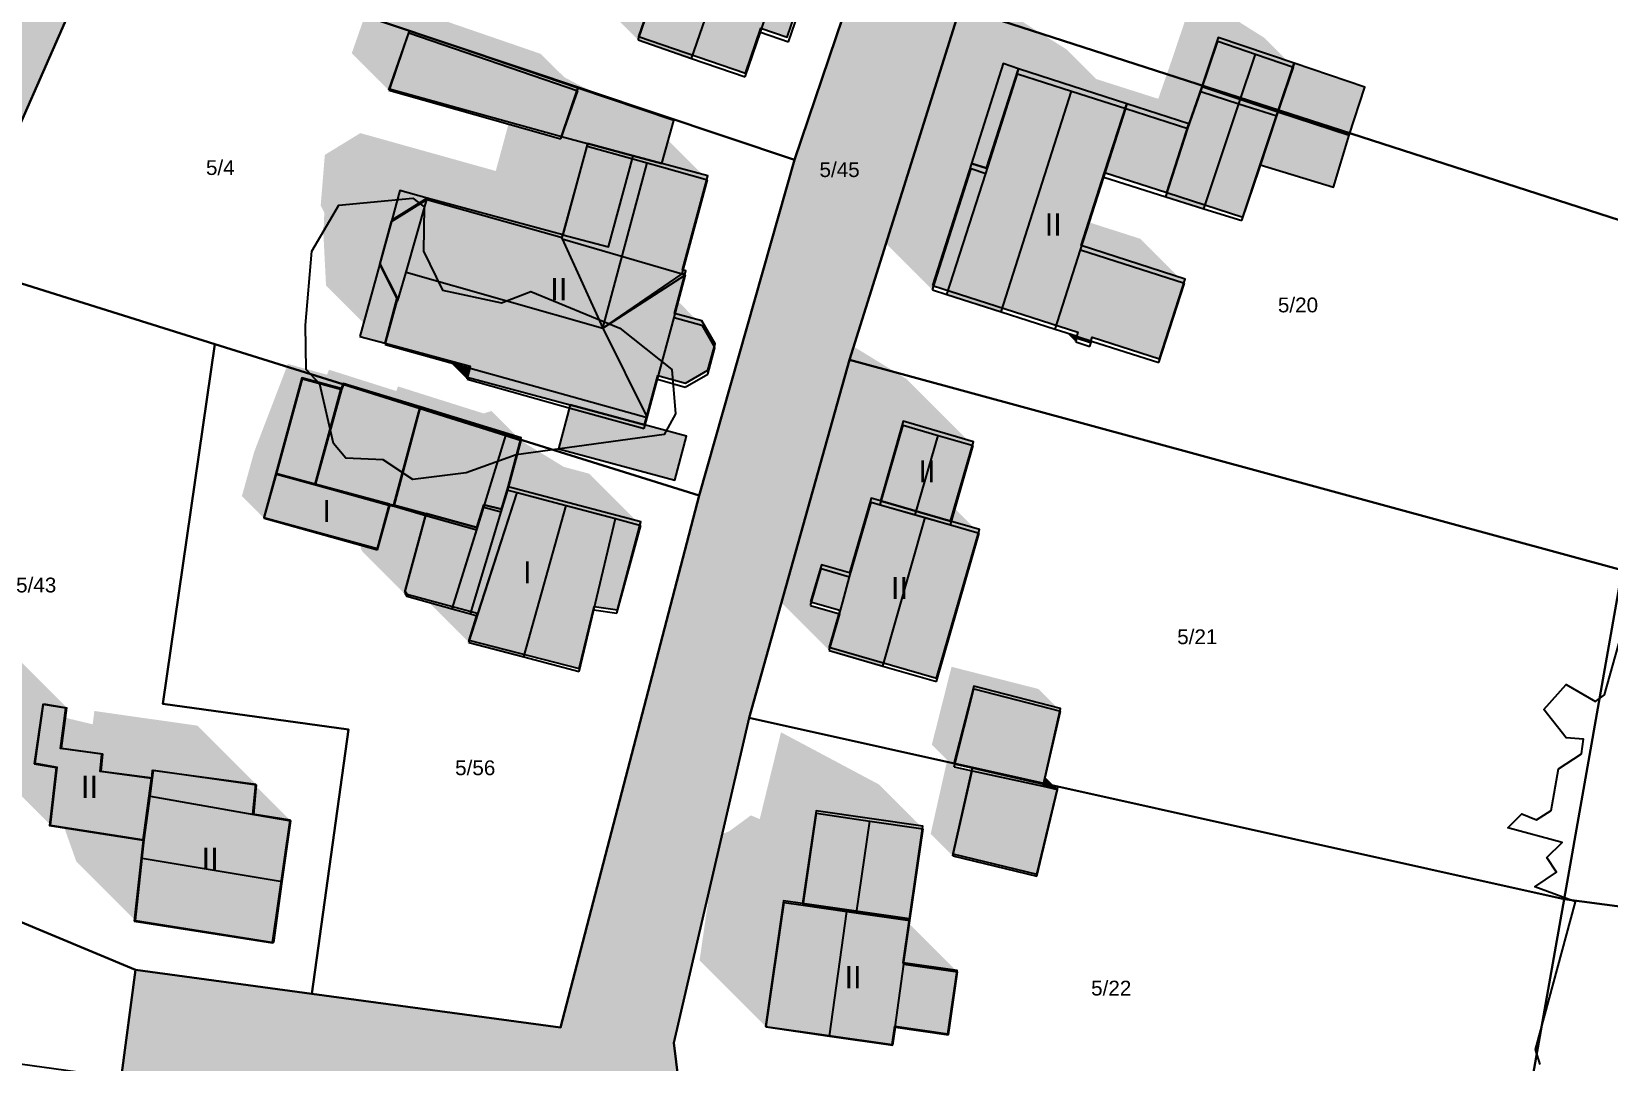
# Model space of a CAD drawing. Header units: millimetres. Extents: x 238 to 3518, y -74 to 2735.
# Drawn here: x 1543.8 to 1650.4, y 1889.4 to 1959.1 of the extents above; entities that cross this region are included whole.
import ezdxf
from ezdxf.enums import TextEntityAlignment as Align

# ---------------------------------------------------------------- set-up
doc = ezdxf.new("R2010")
doc.units = ezdxf.units.MM
for name, color, linetype in [('LP_Flurstueck_bez', 7, 'Continuous'), ('LP_Flurstuecke', 8, 'Continuous'), ('LP_Gebaeude_Dachaufsicht', 9, 'Continuous'), ('LP_Gebaeude_Dachschatten', 253, 'Continuous'), ('LP_Gebaeude_F', 254, 'Continuous'), ('LP_Gebaeude_Geschosszahl', 7, 'Continuous'), ('LP_Gebaeude_Schatten', 7, 'Continuous'), ('LP_Gebaeude_U', 7, 'Continuous'), ('LP_Topographie_Hoehenlinien', 8, 'Continuous'), ('LP_Verkehr_Bahnverkehr', 32, 'Continuous'), ('LP_Verkehr_Strassen', 9, 'Continuous')]:
    doc.layers.add(name, color=color, linetype=linetype)
doc.styles.get("Standard").update_dxf_attribs({"font": 'arial.ttf'})

msp = doc.modelspace()

# ---------------------------------------------------------------- hatches: boundary and pattern name
at = {"layer": 'LP_Gebaeude_Dachschatten'}
for points in [[(1589.69, 1961), (1588.57, 1961.38), (1587.32, 1961.82), (1586.07, 1962.25), (1584.78, 1958.49), (1588.39, 1957.24)], [(1623.97, 1958.41), (1622.82, 1955), (1625.4, 1954.18), (1626.53, 1957.53)], [(1614.09, 1955.02), (1610.43, 1956.19), (1608.28, 1949.47), (1605.66, 1941.27), (1609.32, 1940.1)], [(1625.4, 1954.18), (1622.82, 1955), (1621.95, 1952.51), (1620.47, 1947.87), (1623.04, 1947.07)], [(1582.38, 1939.01), (1585.39, 1950.17), (1584.41, 1950.44), (1581.32, 1951.31), (1579.65, 1945.13), (1579.63, 1945.04)], [(1582.38, 1939.01), (1587.99, 1942.61), (1587.75, 1942.68), (1587.75, 1942.68), (1579.63, 1945.04), (1579.65, 1945.13), (1570.49, 1947.69), (1569.08, 1942.79)], [(1582.38, 1939.01), (1579.63, 1945.04), (1587.75, 1942.68)], [(1602.69, 1932.43), (1601.15, 1927.06), (1603.52, 1926.38), (1605.06, 1931.74)], [(1576.59, 1927.88), (1573.32, 1917.75), (1577.05, 1916.77), (1579.92, 1927)], [(1604.18, 1926.19), (1601.15, 1927.06), (1600.53, 1927.24), (1599.07, 1922.19), (1598.62, 1920.5), (1598.39, 1919.67), (1598.41, 1919.67), (1597.7, 1917.2), (1601.33, 1916.15)], [(1560.71, 1901.57), (1561.29, 1905.68), (1558.78, 1906.12), (1551.78, 1907.36), (1551.37, 1904.4), (1551.24, 1903.16)], [(1596.83, 1906.19), (1595.94, 1899.98), (1599.55, 1899.46), (1600.44, 1905.67)], [(1598.9, 1899.55), (1595.94, 1899.98), (1594.65, 1900.16), (1593.43, 1891.74), (1597.72, 1891.12)]]:
    msp.add_hatch(color=253, dxfattribs=at).paths.add_polyline_path(points)
at = {"layer": 'LP_Gebaeude_F'}
for points in [[(1581.37, 1964.06), (1586.08, 1962.45), (1584.81, 1958.72), (1592.03, 1956.25), (1593.07, 1959.29), (1594.85, 1958.69), (1596.32, 1962.99), (1594.45, 1963.63), (1595.21, 1965.85), (1595.79, 1965.65), (1596.57, 1967.89), (1595.8, 1968.16), (1596.96, 1971.46), (1592.24, 1973.12), (1591.85, 1972.01), (1585, 1974.44), (1585.29, 1975.25), (1585.19, 1975.28), (1583.34, 1969.98), (1583.39, 1969.96)], [(1567.97, 1955.18), (1579.59, 1951.97), (1580.7, 1955.24), (1569.3, 1959.1)], [(1622.9, 1955.34), (1628.04, 1953.64), (1629.15, 1956.92), (1624.01, 1958.65)], [(1607.33, 1950.13), (1608.33, 1949.81), (1610.5, 1956.53), (1609.47, 1956.89)], [(1628.04, 1953.64), (1632.86, 1952.05), (1633.93, 1955.3), (1629.15, 1956.92)], [(1604.69, 1941.89), (1614.52, 1938.73), (1614.4, 1938.35), (1615.36, 1938.04), (1615.48, 1938.39), (1620.03, 1936.92), (1621.77, 1942.32), (1614.73, 1944.59), (1616.32, 1949.52), (1617.82, 1954.17), (1610.5, 1956.53), (1608.33, 1949.81), (1607.33, 1950.13)], [(1579.59, 1951.97), (1581.35, 1951.49), (1584.44, 1950.66), (1586.39, 1950.13), (1587.18, 1953.04), (1580.7, 1955.24)], [(1620.53, 1948.17), (1625.68, 1946.51), (1626.85, 1950.04), (1628.04, 1953.64), (1622.9, 1955.34), (1622.02, 1952.81)], [(1616.32, 1949.52), (1620.53, 1948.17), (1622.02, 1952.81), (1617.82, 1954.17)], [(1626.85, 1950.04), (1631.79, 1948.53), (1632.86, 1952.05), (1628.04, 1953.64)], [(1567.3, 1943.36), (1568.49, 1941.04), (1567.66, 1937.98), (1573.41, 1936.43), (1573.21, 1935.69), (1580.19, 1933.81), (1585.2, 1932.47), (1586.1, 1935.79), (1587.97, 1935.29), (1589.5, 1936.16), (1589.98, 1937.94), (1589.09, 1939.49), (1587.23, 1939.99), (1588.01, 1942.88), (1587.77, 1942.94), (1589.48, 1949.3), (1586.39, 1950.13), (1584.44, 1950.66), (1581.35, 1951.49), (1579.68, 1945.32), (1570.51, 1947.79), (1568.11, 1946.3)], [(1579.68, 1945.32), (1582.77, 1944.49), (1584.44, 1950.66), (1581.35, 1951.49)], [(1568.11, 1946.3), (1570.51, 1947.79), (1568.66, 1948.3)], [(1565.96, 1938.44), (1567.66, 1937.98), (1568.49, 1941.04), (1567.3, 1943.36)], [(1560.28, 1929.18), (1562.94, 1928.46), (1564.7, 1934.92), (1562.04, 1935.64)], [(1562.94, 1928.46), (1567.96, 1927.1), (1568.25, 1927.05), (1570.03, 1933.68), (1564.83, 1935.26), (1564.7, 1934.92)], [(1568.25, 1927.05), (1570.42, 1926.46), (1573.87, 1925.53), (1574.35, 1927.06), (1575.53, 1926.76), (1575.99, 1928.26), (1576.86, 1931.59), (1570.03, 1933.68)], [(1579.39, 1930.83), (1587.25, 1928.71), (1588.05, 1931.7), (1585.2, 1932.47), (1580.19, 1933.81)], [(1601.16, 1927.32), (1605.9, 1925.95), (1607.46, 1931.32), (1602.71, 1932.7)], [(1559.46, 1926.19), (1567.15, 1924.11), (1567.96, 1927.1), (1562.94, 1928.46), (1560.28, 1929.18)], [(1569.01, 1921.24), (1569.13, 1921.01), (1573.9, 1919.72), (1573.32, 1917.91), (1580.8, 1915.98), (1581.81, 1920.17), (1583.38, 1919.95), (1584.95, 1925.9), (1575.99, 1928.26), (1575.53, 1926.76), (1574.35, 1927.06), (1573.87, 1925.53), (1570.42, 1926.46)], [(1596.44, 1920.49), (1598.42, 1919.92), (1597.7, 1917.43), (1604.96, 1915.33), (1607.87, 1925.38), (1605.9, 1925.95), (1601.16, 1927.32), (1600.54, 1927.5), (1599.08, 1922.45), (1597.17, 1923)], [(1606.13, 1909.54), (1607.36, 1909.26), (1612.18, 1908.17), (1613.34, 1913.29), (1607.48, 1914.8)], [(1543.93, 1909.54), (1545.43, 1909.28), (1544.96, 1905.36), (1551.3, 1904.38), (1551.86, 1908.55), (1548.39, 1909.01), (1548.51, 1910.19), (1545.71, 1910.57), (1546.08, 1913.3), (1544.52, 1913.55)], [(1550.69, 1898.9), (1560.05, 1897.44), (1561.24, 1905.72), (1558.73, 1906.14), (1558.92, 1908.15), (1551.92, 1909.09), (1551.86, 1908.55), (1551.3, 1904.38)], [(1606.05, 1903.45), (1611.74, 1902.08), (1613.16, 1907.95), (1612.18, 1908.17), (1607.36, 1909.26)], [(1595.9, 1900.1), (1603.13, 1899.05), (1604.04, 1905.32), (1596.81, 1906.36)], [(1593.39, 1891.77), (1601.96, 1890.55), (1602.14, 1891.79), (1605.73, 1891.28), (1606.35, 1895.57), (1602.7, 1896.09), (1603.13, 1899.05), (1595.9, 1900.1), (1594.6, 1900.28)]]:
    msp.add_hatch(color=254, dxfattribs=at).paths.add_polyline_path(points)
at = {"layer": 'LP_Gebaeude_Schatten'}
for points in [[(1581.87, 1963.7), (1586.07, 1962.25), (1584.78, 1958.49), (1581.28, 1961.99), (1581.87, 1963.7)], [(1566.77, 1961.48), (1578.19, 1957.55), (1579.78, 1955.97), (1580.86, 1955.4), (1584.97, 1953.53), (1589.47, 1949.03), (1586.36, 1949.9), (1585.39, 1950.17), (1584.41, 1950.44), (1581.32, 1951.31), (1579.65, 1945.13), (1570.49, 1947.69), (1568.09, 1946.22), (1567.31, 1943.3), (1568.49, 1940.94), (1568.47, 1940.84), (1567.67, 1937.89), (1563.67, 1941.89), (1563.47, 1945.84), (1563.53, 1945.87), (1563.55, 1946.82), (1563.31, 1947.3), (1563.59, 1950.72), (1565.99, 1952.19), (1575.15, 1949.63), (1576.01, 1952.8), (1579.55, 1951.8), (1580.69, 1955.05), (1569.27, 1958.98), (1567.91, 1955.09), (1565.41, 1957.59), (1566.77, 1961.48)], [(1604.28, 1953.47), (1606.43, 1960.19), (1607.09, 1962.02), (1613.75, 1957.85), (1615.75, 1955.85), (1619.95, 1954.51), (1620.82, 1957), (1621.97, 1960.41), (1622.53, 1961.53), (1627.1, 1958.65), (1629.1, 1956.65), (1623.97, 1958.41), (1622.82, 1955), (1621.95, 1952.51), (1617.75, 1953.85), (1614.09, 1955.02), (1610.43, 1956.19), (1608.28, 1949.47), (1607.3, 1949.79), (1604.68, 1941.59), (1600.68, 1945.59), (1603.3, 1953.79), (1604.28, 1953.47)], [(1621.72, 1942.05), (1614.7, 1944.3), (1615.29, 1946.15), (1618.72, 1945.05), (1621.72, 1942.05)], [(1587.75, 1942.68), (1587.75, 1942.68), (1587.79, 1942.82), (1587.99, 1942.61), (1587.75, 1942.68)], [(1587.21, 1939.73), (1587.5, 1940.79), (1589.08, 1939.2), (1587.21, 1939.73)], [(1598.56, 1938.24), (1602.93, 1935.56), (1607.43, 1931.06), (1602.69, 1932.43), (1601.15, 1927.06), (1600.53, 1927.24), (1599.07, 1922.19), (1597.15, 1922.74), (1596.43, 1920.24), (1598.39, 1919.67), (1598.41, 1919.67), (1597.7, 1917.2), (1593.2, 1921.7), (1593.9, 1924.16), (1593.89, 1924.17), (1594.12, 1925), (1594.57, 1926.69), (1596.03, 1931.74), (1596.15, 1932.06), (1596.8, 1932.1), (1597.02, 1932.88), (1598.56, 1938.24)], [(1614.48, 1938.45), (1614.48, 1938.44), (1614.37, 1938.07), (1613.75, 1938.69), (1614.48, 1938.45)], [(1573.41, 1936.29), (1573.21, 1935.55), (1572.1, 1936.66), (1573.41, 1936.29)], [(1568.42, 1934.75), (1568.54, 1935.06), (1574.33, 1933.23), (1574.86, 1933.4), (1576.86, 1931.4), (1575.83, 1931.73), (1570.04, 1933.56), (1564.87, 1935.19), (1564.74, 1934.85), (1562.09, 1935.58), (1560.31, 1929.13), (1559.48, 1926.14), (1557.98, 1927.64), (1558.81, 1930.63), (1561.09, 1936.58), (1563.74, 1935.85), (1563.87, 1936.19), (1568.42, 1934.75)], [(1581.46, 1929.16), (1584.96, 1925.66), (1583.25, 1926.12), (1576.59, 1927.88), (1575.97, 1928.05), (1576.85, 1931.39), (1579.75, 1929.62), (1581.46, 1929.16)], [(1566.01, 1924.11), (1566.1, 1924.32), (1567.16, 1924.02), (1567.98, 1927.01), (1568.27, 1926.96), (1570.41, 1926.33), (1569.01, 1921.11), (1569.14, 1920.88), (1566.14, 1923.88), (1566.01, 1924.11)], [(1601.15, 1927.06), (1605.89, 1925.7), (1604.18, 1926.19), (1601.15, 1927.06)], [(1605.89, 1925.7), (1606.2, 1926.78), (1607.84, 1925.14), (1605.89, 1925.7)], [(1572.21, 1920.02), (1573.43, 1919.68), (1573.9, 1919.55), (1573.32, 1917.75), (1570.6, 1920.47), (1572.21, 1920.02)], [(1541.36, 1912.21), (1539.99, 1913.58), (1540.57, 1917.59), (1542.14, 1917.33), (1546.14, 1913.33), (1544.57, 1913.59), (1543.99, 1909.58), (1545.49, 1909.31), (1545.04, 1905.4), (1541.04, 1909.4), (1541.36, 1912.21)], [(1607.47, 1914.6), (1606.14, 1909.34), (1607.36, 1909.07), (1606.06, 1903.31), (1604.56, 1904.81), (1605.68, 1909.79), (1604.64, 1910.84), (1605.97, 1916.1), (1611.84, 1914.6), (1613.34, 1913.1), (1607.47, 1914.6)], [(1547.94, 1912.58), (1548, 1913.11), (1554.97, 1912.12), (1558.97, 1908.12), (1552, 1909.11), (1551.94, 1908.58), (1548.46, 1909.04), (1548.58, 1910.22), (1545.77, 1910.6), (1546.06, 1912.74), (1546.17, 1912.62), (1547.89, 1912.21), (1547.94, 1912.58)], [(1594.44, 1911.67), (1601.05, 1908.15), (1604.05, 1905.15), (1596.83, 1906.19), (1595.94, 1899.98), (1594.65, 1900.16), (1593.43, 1891.74), (1588.93, 1896.24), (1590.15, 1904.66), (1590.94, 1904.98), (1592.4, 1906.05), (1593, 1905.8), (1593.83, 1909.19), (1594.44, 1911.67)], [(1558.78, 1906.12), (1558.96, 1908.01), (1561.29, 1905.68), (1558.78, 1906.12)], [(1612.16, 1908.02), (1612.3, 1908.64), (1613.14, 1907.8), (1612.16, 1908.02)], [(1545.96, 1905.25), (1551.37, 1904.4), (1551.24, 1903.16), (1550.78, 1898.94), (1546.78, 1902.94), (1545.96, 1905.25)], [(1595.94, 1899.98), (1603.16, 1898.94), (1598.9, 1899.55), (1595.94, 1899.98)], [(1602.75, 1895.99), (1602.73, 1895.99), (1603.12, 1898.72), (1606.37, 1895.47), (1602.75, 1895.99)]]:
    msp.add_hatch(color=7, dxfattribs=at).paths.add_polyline_path(points)
at = {"layer": 'LP_Verkehr_Bahnverkehr'}
msp.add_hatch(color=32, dxfattribs=at).paths.add_polyline_path([(1432.91, 1711.87), (1437.48, 1710.58), (1440.84, 1718.64), (1460.93, 1764.72), (1468.35, 1781.85), (1476.31, 1800.23), (1485.67, 1821.83), (1496.64, 1847.17), (1507.95, 1873.27), (1513.61, 1886.34), (1514.59, 1888.47), (1517.23, 1894.23), (1522.94, 1907.22), (1538.82, 1943.34), (1548.79, 1966.01), (1552.43, 1974.29), (1558.66, 1988.45), (1568.83, 2011.58), (1578.7, 2034.02), (1587.55, 2054.17), (1588.77, 2056.92), (1598.86, 2079.88), (1609.38, 2103.75), (1614.86, 2116.28), (1621.08, 2130.4), (1623.01, 2134.79), (1634.55, 2161.04), (1636.1, 2160.35), (1637.16, 2163.21), (1632.82, 2166.63), (1573.36, 2034.39), (1545.77, 1969.63), (1520.03, 1910.31), (1490.17, 1839.56)])
at = {"layer": 'LP_Verkehr_Strassen'}
msp.add_hatch(color=9, dxfattribs=at).paths.add_polyline_path([(1549.16, 1883.66), (1605.43, 1876.05), (1701.04, 1862.41), (1703.52, 1862.08), (1703.74, 1863.82), (1704.11, 1866.67), (1704.53, 1869.49), (1698.57, 1870.26), (1666.44, 1874.68), (1643.41, 1877.86), (1591.1, 1885.06), (1587.66, 1886.82), (1587.2, 1890.67), (1592.29, 1912.65), (1599.07, 1936.86), (1606.55, 1960.69), (1615.33, 1984.31), (1626.43, 2010.29), (1640.33, 2038.53), (1658.19, 2067.65), (1665.29, 2078.6), (1689.11, 2111.61), (1692.29, 2113.7), (1695.85, 2112.35), (1682.11, 2124.3), (1684.24, 2120.77), (1683.03, 2116.89), (1668.37, 2096.25), (1661.95, 2086.92), (1654.32, 2075.83), (1642.02, 2055.87), (1630.56, 2035.86), (1620.22, 2015.08), (1610.86, 1994.15), (1602.81, 1972.43), (1595.34, 1950.39), (1588.9, 1927.68), (1579.53, 1891.7), (1562.7, 1893.98), (1550.78, 1895.6), (1549.81, 1888.31)])

# ---------------------------------------------------------------- linework, layer by layer
at = {"layer": 'LP_Flurstuecke', "color": 8}
for points in [[(1548.79, 1966.01), (1595.34, 1950.39), (1602.81, 1972.43), (1558.66, 1988.45), (1552.43, 1974.29)], [(1606.55, 1960.69), (1655.33, 1944.94), (1662.02, 1966.96), (1615.33, 1984.31)], [(1538.82, 1943.34), (1556.15, 1937.92), (1588.9, 1927.68), (1595.34, 1950.39), (1548.79, 1966.01)], [(1599.07, 1936.86), (1651.33, 1922.64), (1655.33, 1944.94), (1606.55, 1960.69)], [(1522.94, 1907.22), (1550.78, 1895.6), (1562.7, 1893.98), (1565.18, 1911.85), (1552.64, 1913.59), (1556.15, 1937.92), (1538.82, 1943.34)], [(1552.64, 1913.59), (1565.18, 1911.85), (1562.7, 1893.98), (1579.53, 1891.7), (1588.9, 1927.68), (1556.15, 1937.92)], [(1592.29, 1912.65), (1647.39, 1900.38), (1651.33, 1922.64), (1599.07, 1936.86)], [(1647.39, 1900.38), (1669.41, 1897.48), (1701.74, 1893.22), (1704.8, 1915.48), (1651.33, 1922.64)], [(1587.2, 1890.67), (1587.66, 1886.82), (1591.1, 1885.06), (1643.41, 1877.86), (1647.39, 1900.38), (1592.29, 1912.65)], [(1517.23, 1894.23), (1530.12, 1891.03), (1549.81, 1888.31), (1550.78, 1895.6), (1522.94, 1907.22)], [(1643.41, 1877.86), (1666.44, 1874.68), (1669.41, 1897.48), (1647.39, 1900.38)]]:
    msp.add_lwpolyline(points, close=True, dxfattribs=at)
for points in [[(1602.81, 1972.43), (1595.34, 1950.39), (1588.9, 1927.68), (1579.53, 1891.7), (1562.7, 1893.98), (1550.78, 1895.6), (1549.81, 1888.31), (1704.11, 1866.67), (1704.53, 1869.49), (1698.57, 1870.26), (1666.44, 1874.68), (1643.41, 1877.86), (1591.1, 1885.06), (1587.66, 1886.82), (1587.2, 1890.67), (1592.29, 1912.65), (1599.07, 1936.86), (1606.55, 1960.69)], [(1440.84, 1718.64), (1460.93, 1764.72), (1468.35, 1781.85), (1476.31, 1800.23), (1485.67, 1821.83), (1496.64, 1847.17), (1507.95, 1873.27), (1513.61, 1886.34), (1514.59, 1888.47), (1517.23, 1894.23), (1522.94, 1907.22), (1538.82, 1943.34), (1548.79, 1966.01)]]:
    msp.add_lwpolyline(points, dxfattribs=at)
at = {"layer": 'LP_Gebaeude_Dachaufsicht', "color": 9}
for p, q in [((1584.78, 1958.49, 73.99), (1586.07, 1962.25, 73.99)), ((1588.39, 1957.24, 77.23), (1589.69, 1961, 77.23)), ((1594.94, 1958.36, 72.23), (1595.87, 1961.05, 72.23)), ((1592.01, 1955.99, 73.99), (1593.05, 1959.01, 73.99)), ((1593.05, 1959.01, 72.23), (1593.3, 1959.75, 72.23)), ((1593.05, 1959.01, 73.99), (1593.3, 1959.75, 73.99)), ((1593.05, 1959.01, 73.99), (1593.05, 1959.01, 73.99)), ((1593.05, 1959.01, 72.23), (1593.05, 1959.01, 72.23)), ((1593.05, 1959.01, 72.23), (1594.94, 1958.36, 72.23)), ((1567.91, 1955.09, 72), (1569.27, 1958.98, 72)), ((1569.27, 1958.98, 72), (1580.69, 1955.05, 72)), ((1584.78, 1958.49, 73.99), (1588.39, 1957.24, 77.23)), ((1622.82, 1955, 71.52), (1623.97, 1958.41, 71.52)), ((1623.97, 1958.41, 71.52), (1626.53, 1957.53, 74.26)), ((1588.39, 1957.24, 77.23), (1592.01, 1955.99, 73.99)), ((1625.4, 1954.18, 74.26), (1626.53, 1957.53, 74.26)), ((1626.53, 1957.53, 74.26), (1629.1, 1956.65, 71.52)), ((1608.28, 1949.47, 74.63), (1610.43, 1956.19, 74.63)), ((1610.43, 1956.19, 74.63), (1614.09, 1955.02, 78.93)), ((1627.98, 1953.36, 71.52), (1629.1, 1956.65, 71.52)), ((1567.91, 1955.09, 72), (1579.55, 1951.8, 72)), ((1579.55, 1951.8, 72), (1580.69, 1955.05, 72)), ((1609.32, 1940.1, 78.93), (1614.09, 1955.02, 78.93)), ((1614.09, 1955.02, 78.93), (1617.75, 1953.85, 74.63)), ((1621.95, 1952.51, 71.48), (1622.82, 1955, 71.52)), ((1622.82, 1955, 71.52), (1625.4, 1954.18, 74.26)), ((1616.27, 1949.22, 71.66), (1617.75, 1953.85, 71.66)), ((1616.27, 1949.22, 74.64), (1617.75, 1953.85, 74.63)), ((1617.75, 1953.85, 71.66), (1621.95, 1952.51, 71.66)), ((1623.04, 1947.07, 74.26), (1625.4, 1954.18, 74.26)), ((1625.4, 1954.18, 74.26), (1627.98, 1953.36, 71.52)), ((1626.79, 1949.79, 71.52), (1627.98, 1953.36, 71.52)), ((1620.47, 1947.87, 71.52), (1621.95, 1952.51, 71.48)), ((1620.47, 1947.87, 71.66), (1621.95, 1952.51, 71.66)), ((1579.65, 1945.13, 75.06), (1581.32, 1951.31, 75.06)), ((1581.32, 1951.31, 75.06), (1584.41, 1950.44, 76.56)), ((1582.38, 1939.01, 77.04), (1585.39, 1950.17, 77.04)), ((1584.41, 1950.44, 76.56), (1585.39, 1950.17, 77.04)), ((1585.39, 1950.17, 77.04), (1586.36, 1949.9, 76.57)), ((1586.36, 1949.9, 76.57), (1589.47, 1949.03, 75.06)), ((1604.68, 1941.59, 74.63), (1607.3, 1949.79, 74.63)), ((1605.66, 1941.27, 74.63), (1608.28, 1949.47, 74.63)), ((1607.3, 1949.79, 74.63), (1608.28, 1949.47, 74.63)), ((1625.61, 1946.27, 71.52), (1626.79, 1949.79, 71.52)), ((1587.75, 1942.68, 75.06), (1589.47, 1949.03, 75.06)), ((1614.7, 1944.3, 74.63), (1616.27, 1949.22, 74.64)), ((1616.27, 1949.22, 71.66), (1620.47, 1947.87, 71.66)), ((1568.09, 1946.22, 75.06), (1570.49, 1947.69, 75.06)), ((1569.08, 1942.79, 75.06), (1570.49, 1947.69, 75.06)), ((1569.08, 1942.79, 77.04), (1570.49, 1947.69, 75.06)), ((1570.49, 1947.69, 75.06), (1579.65, 1945.13, 75.02)), ((1620.47, 1947.87, 71.52), (1623.04, 1947.07, 74.26)), ((1567.31, 1943.3, 75.06), (1568.09, 1946.22, 75.06)), ((1623.04, 1947.07, 74.26), (1625.61, 1946.27, 71.52)), ((1579.63, 1945.04, 75.06), (1579.65, 1945.13, 75.06)), ((1579.63, 1945.04, 75.06), (1579.65, 1945.13, 75.02)), ((1579.63, 1945.04, 75.06), (1587.75, 1942.68, 75.06)), ((1579.63, 1945.04, 75.06), (1582.38, 1939.01, 77.04)), ((1612.98, 1938.93, 73.09), (1614.7, 1944.3, 73.09)), ((1612.98, 1938.93, 74.63), (1614.7, 1944.3, 74.63)), ((1614.7, 1944.3, 73.09), (1621.72, 1942.05, 73.09)), ((1567.31, 1943.3, 75.06), (1568.49, 1940.94, 75.06)), ((1568.53, 1940.87, 76.26), (1569.08, 1942.79, 77.04)), ((1568.53, 1940.87, 75.06), (1569.08, 1942.79, 75.06)), ((1569.08, 1942.79, 77.04), (1582.38, 1939.01, 77.04)), ((1582.38, 1939.01, 77.04), (1587.75, 1942.68, 75.06)), ((1582.38, 1939.01, 77.04), (1587.99, 1942.61, 75.06)), ((1587.21, 1939.73, 75.06), (1587.99, 1942.61, 75.06)), ((1587.75, 1942.68, 75.06), (1587.75, 1942.68, 75.06)), ((1587.75, 1942.68, 75.06), (1587.99, 1942.61, 75.06)), ((1620, 1936.67, 73.09), (1621.72, 1942.05, 73.09)), ((1568.47, 1940.84, 75.06), (1568.49, 1940.94, 75.06)), ((1568.47, 1940.84, 76.25), (1568.53, 1940.87, 76.26)), ((1568.47, 1940.84, 75.06), (1568.53, 1940.87, 75.06)), ((1604.68, 1941.59, 74.63), (1605.66, 1941.27, 74.63)), ((1605.66, 1941.27, 74.63), (1609.32, 1940.1, 78.93)), ((1567.67, 1937.89, 75.06), (1568.47, 1940.84, 76.25)), ((1609.32, 1940.1, 78.93), (1612.98, 1938.93, 74.63)), ((1582.38, 1939.01, 77.04), (1585.39, 1932.95, 75.06)), ((1586.09, 1935.54, 75.06), (1587.21, 1939.73, 75.06)), ((1587.21, 1939.73, 75.06), (1589.08, 1939.2, 75.06)), ((1589.08, 1939.2, 75.06), (1589.97, 1937.66, 75.06)), ((1612.98, 1938.93, 73.09), (1614.48, 1938.45, 73.09)), ((1567.67, 1937.89, 75.06), (1573.41, 1936.29, 75.06)), ((1589.49, 1935.88, 75.06), (1589.97, 1937.66, 75.06)), ((1614.37, 1938.07, 76.84), (1614.48, 1938.44, 76.84)), ((1614.37, 1938.07, 76.84), (1615.33, 1937.76, 76.84)), ((1614.48, 1938.44, 73.09), (1614.48, 1938.45, 73.09)), ((1614.48, 1938.44, 73.09), (1615.45, 1938.13, 73.09)), ((1614.48, 1938.44, 76.84), (1615.45, 1938.13, 76.84)), ((1615.33, 1937.76, 76.84), (1615.44, 1938.12, 76.84)), ((1615.44, 1938.12, 73.09), (1615.45, 1938.13, 73.09)), ((1615.44, 1938.12, 76.84), (1615.45, 1938.13, 76.84)), ((1615.44, 1938.12, 73.09), (1620, 1936.67, 73.09)), ((1560.31, 1929.13, 70.78), (1562.09, 1935.58, 70.78)), ((1562.09, 1935.58, 70.78), (1564.74, 1934.85, 70.78)), ((1573.21, 1935.55, 75.06), (1573.41, 1936.29, 75.06)), ((1573.21, 1935.55, 75.06), (1580.18, 1933.6, 75.06)), ((1573.41, 1936.29, 75.06), (1585.39, 1932.95, 75.06)), ((1585.39, 1932.95, 75.06), (1586.09, 1935.54, 75.06)), ((1586.09, 1935.54, 75.06), (1587.95, 1935.02, 75.06)), ((1587.95, 1935.02, 75.06), (1589.49, 1935.88, 75.06)), ((1562.96, 1928.4, 70.78), (1564.74, 1934.85, 70.78)), ((1564.74, 1934.85, 70.78), (1564.87, 1935.19, 70.78)), ((1564.87, 1935.19, 70.78), (1570.04, 1933.56, 70.78)), ((1568.27, 1926.96, 71.44), (1570.04, 1933.56, 71.44)), ((1568.27, 1926.96, 70.78), (1570.04, 1933.56, 70.78)), ((1570.04, 1933.56, 71.44), (1575.83, 1931.73, 71.44)), ((1580.18, 1933.6, 75.06), (1585.19, 1932.21, 75.06)), ((1585.19, 1932.21, 75.06), (1585.39, 1932.95, 75.06)), ((1601.15, 1927.06, 74.94), (1602.69, 1932.43, 74.94)), ((1602.69, 1932.43, 74.94), (1605.06, 1931.74, 77.77)), ((1574.34, 1926.9, 71.44), (1575.83, 1931.73, 71.44)), ((1575.83, 1931.73, 71.44), (1576.86, 1931.4, 71.44)), ((1575.97, 1928.05, 71.44), (1576.86, 1931.4, 71.44)), ((1603.52, 1926.38, 77.77), (1605.06, 1931.74, 77.77)), ((1605.06, 1931.74, 77.77), (1607.43, 1931.06, 74.94)), ((1605.89, 1925.7, 74.94), (1607.43, 1931.06, 74.94)), ((1559.48, 1926.14, 70.78), (1560.31, 1929.13, 70.78)), ((1560.31, 1929.13, 70.78), (1562.96, 1928.4, 70.78)), ((1562.96, 1928.4, 70.78), (1567.98, 1927.01, 70.78)), ((1567.16, 1924.02, 70.78), (1567.98, 1927.01, 70.78)), ((1567.98, 1927.01, 70.78), (1568.27, 1926.96, 70.78)), ((1573.32, 1917.75, 73.79), (1576.59, 1927.88, 73.79)), ((1573.9, 1919.55, 72.91), (1576.59, 1927.88, 72.91)), ((1575.52, 1926.57, 71.44), (1575.97, 1928.05, 71.44)), ((1575.52, 1926.57, 72.91), (1575.97, 1928.05, 72.91)), ((1575.97, 1928.05, 72.91), (1576.59, 1927.88, 72.91)), ((1576.59, 1927.88, 73.79), (1579.92, 1927, 78.37)), ((1577.05, 1916.77, 78.37), (1579.92, 1927, 78.37)), ((1579.92, 1927, 78.37), (1583.25, 1926.12, 73.79)), ((1599.07, 1922.19, 75.06), (1600.53, 1927.24, 75.08)), ((1600.53, 1927.24, 75.08), (1601.15, 1927.06, 75.42)), ((1601.15, 1927.06, 74.94), (1603.52, 1926.38, 77.77)), ((1601.15, 1927.06, 75.42), (1604.18, 1926.19, 77.08)), ((1559.48, 1926.14, 70.78), (1567.16, 1924.02, 70.78)), ((1568.27, 1926.96, 71.44), (1570.41, 1926.33, 71.44)), ((1569.01, 1921.11, 72.79), (1570.41, 1926.33, 72.79)), ((1570.41, 1926.33, 71.44), (1573.86, 1925.36, 71.44)), ((1570.41, 1926.33, 72.79), (1573.86, 1925.36, 72.79)), ((1572.21, 1920.02, 72.91), (1574.34, 1926.9, 72.91)), ((1573.43, 1919.68, 72.91), (1575.52, 1926.57, 72.91)), ((1573.86, 1925.36, 71.44), (1574.34, 1926.9, 71.44)), ((1574.34, 1926.9, 72.91), (1575.52, 1926.57, 72.91)), ((1574.34, 1926.9, 71.44), (1575.52, 1926.57, 71.44)), ((1581.78, 1919.96, 73.79), (1583.25, 1926.12, 73.79)), ((1583.25, 1926.12, 73.79), (1584.96, 1925.66, 73.79)), ((1601.33, 1916.15, 77.08), (1604.18, 1926.19, 77.08)), ((1603.52, 1926.38, 77.77), (1605.89, 1925.7, 74.94)), ((1604.18, 1926.19, 77.08), (1605.89, 1925.7, 76.15)), ((1572.21, 1920.02, 72.79), (1573.86, 1925.36, 72.79)), ((1583.33, 1919.73, 73.79), (1584.96, 1925.66, 73.79)), ((1604.96, 1915.11, 75.08), (1607.84, 1925.14, 75.08)), ((1605.89, 1925.7, 76.15), (1607.84, 1925.14, 75.08)), ((1596.43, 1920.24, 72.15), (1597.15, 1922.74, 72.15)), ((1597.15, 1922.74, 72.15), (1599.07, 1922.19, 72.15)), ((1598.62, 1920.5, 75.08), (1599.07, 1922.19, 75.06)), ((1598.62, 1920.5, 72.15), (1599.07, 1922.19, 72.15)), ((1569.01, 1921.11, 72.79), (1569.14, 1920.88, 72.79)), ((1569.14, 1920.88, 72.79), (1572.21, 1920.02, 72.79)), ((1572.21, 1920.02, 72.91), (1573.43, 1919.68, 72.91)), ((1573.43, 1919.68, 72.91), (1573.9, 1919.55, 72.91)), ((1580.78, 1915.79, 73.79), (1581.78, 1919.96, 73.79)), ((1581.78, 1919.96, 73.79), (1583.33, 1919.73, 73.79)), ((1596.43, 1920.24, 72.15), (1598.39, 1919.67, 72.15)), ((1597.7, 1917.2, 75.08), (1598.41, 1919.67, 75.09)), ((1598.39, 1919.67, 75.08), (1598.62, 1920.5, 75.08)), ((1598.39, 1919.67, 72.15), (1598.62, 1920.5, 72.15)), ((1598.39, 1919.67, 75.08), (1598.41, 1919.67, 75.09)), ((1573.32, 1917.75, 73.79), (1577.05, 1916.77, 78.37)), ((1577.05, 1916.77, 78.37), (1580.78, 1915.79, 73.79)), ((1597.7, 1917.2, 75.08), (1601.33, 1916.15, 77.08)), ((1601.33, 1916.15, 77.08), (1604.96, 1915.11, 75.08)), ((1606.14, 1909.34, 70.92), (1607.47, 1914.6, 70.92)), ((1607.47, 1914.6, 70.92), (1613.34, 1913.1, 70.92)), ((1543.99, 1909.58, 73.78), (1544.57, 1913.59, 73.78)), ((1544.57, 1913.59, 73.78), (1546.14, 1913.33, 73.78)), ((1545.77, 1910.6, 73.78), (1546.14, 1913.33, 73.78)), ((1612.16, 1908.02, 70.92), (1613.34, 1913.1, 70.92)), ((1545.77, 1910.6, 73.78), (1548.58, 1910.22, 73.78)), ((1548.46, 1909.04, 73.78), (1548.58, 1910.22, 73.78)), ((1543.99, 1909.58, 73.78), (1545.49, 1909.31, 73.78)), ((1545.04, 1905.4, 73.78), (1545.49, 1909.31, 73.78)), ((1548.46, 1909.04, 73.78), (1551.94, 1908.58, 73.78)), ((1551.94, 1908.58, 74.71), (1552, 1909.11, 74.71)), ((1552, 1909.11, 74.71), (1558.97, 1908.12, 74.71)), ((1606.06, 1903.31, 70.92), (1607.36, 1909.07, 70.92)), ((1606.14, 1909.34, 70.92), (1607.36, 1909.07, 70.92)), ((1607.36, 1909.07, 70.92), (1612.16, 1908.02, 70.92)), ((1551.37, 1904.4, 73.78), (1551.94, 1908.58, 73.78)), ((1551.78, 1907.36, 74.71), (1551.94, 1908.58, 74.71)), ((1558.78, 1906.12, 74.71), (1558.97, 1908.12, 74.71)), ((1611.75, 1901.94, 70.92), (1613.14, 1907.8, 70.92)), ((1612.16, 1908.02, 70.92), (1613.14, 1907.8, 70.92)), ((1551.37, 1904.4, 77.42), (1551.78, 1907.36, 74.71)), ((1551.78, 1907.36, 74.71), (1558.78, 1906.12, 74.71)), ((1558.78, 1906.12, 74.71), (1561.29, 1905.68, 74.71)), ((1560.71, 1901.57, 78.56), (1561.29, 1905.68, 74.71)), ((1595.94, 1899.98, 73.16), (1596.83, 1906.19, 73.16)), ((1596.83, 1906.19, 73.16), (1600.44, 1905.67, 77.09)), ((1599.55, 1899.46, 77.09), (1600.44, 1905.67, 77.09)), ((1600.44, 1905.67, 77.09), (1604.05, 1905.15, 73.16)), ((1545.04, 1905.4, 73.78), (1551.37, 1904.4, 73.78)), ((1603.16, 1898.94, 73.16), (1604.05, 1905.15, 73.16)), ((1551.24, 1903.16, 78.56), (1551.37, 1904.4, 77.42)), ((1550.78, 1898.94, 74.71), (1551.24, 1903.16, 78.56)), ((1551.24, 1903.16, 78.56), (1560.71, 1901.57, 78.56)), ((1606.06, 1903.31, 70.92), (1611.75, 1901.94, 70.92)), ((1560.13, 1897.46, 74.71), (1560.71, 1901.57, 78.56)), ((1593.43, 1891.74, 74.97), (1594.65, 1900.16, 74.97)), ((1594.65, 1900.16, 74.97), (1595.94, 1899.98, 75.89)), ((1595.94, 1899.98, 73.16), (1599.55, 1899.46, 77.09)), ((1595.94, 1899.98, 75.89), (1598.9, 1899.55, 77.98)), ((1597.72, 1891.12, 77.98), (1598.9, 1899.55, 77.98)), ((1598.9, 1899.55, 77.98), (1603.16, 1898.94, 74.97)), ((1599.55, 1899.46, 77.09), (1603.16, 1898.94, 73.16)), ((1550.78, 1898.94, 74.71), (1560.13, 1897.46, 74.71)), ((1602.73, 1895.99, 74.98), (1603.16, 1898.94, 74.97)), ((1602.16, 1891.73, 74.97), (1602.75, 1895.99, 74.97)), ((1602.73, 1895.99, 74.98), (1602.75, 1895.99, 74.97)), ((1602.75, 1895.99, 74.97), (1606.37, 1895.47, 74.97)), ((1605.76, 1891.21, 74.97), (1606.37, 1895.47, 74.97)), ((1593.43, 1891.74, 74.97), (1597.72, 1891.12, 77.98)), ((1597.72, 1891.12, 77.98), (1602, 1890.51, 74.97)), ((1602, 1890.51, 74.97), (1602.17, 1891.73, 74.97)), ((1602.16, 1891.73, 74.97), (1602.17, 1891.73, 74.97)), ((1602.16, 1891.73, 74.97), (1602.17, 1891.73, 74.97)), ((1602.17, 1891.73, 74.97), (1605.76, 1891.21, 74.97))]:
    msp.add_line(p, q, dxfattribs=at)
at = {"layer": 'LP_Gebaeude_U', "color": 7}
for points in [[(1581.37, 1964.06), (1586.08, 1962.45), (1584.81, 1958.72), (1592.03, 1956.25), (1593.07, 1959.29), (1594.85, 1958.69), (1596.32, 1962.99), (1594.45, 1963.63), (1595.21, 1965.85), (1595.79, 1965.65), (1596.57, 1967.89), (1595.8, 1968.16), (1596.96, 1971.46), (1592.24, 1973.12), (1591.85, 1972.01), (1585, 1974.44), (1585.29, 1975.25), (1585.19, 1975.28), (1583.34, 1969.98), (1583.39, 1969.96)], [(1567.97, 1955.18), (1579.59, 1951.97), (1580.7, 1955.24), (1569.3, 1959.1)], [(1622.9, 1955.34), (1628.04, 1953.64), (1629.15, 1956.92), (1624.01, 1958.65)], [(1607.33, 1950.13), (1608.33, 1949.81), (1610.5, 1956.53), (1609.47, 1956.89)], [(1628.04, 1953.64), (1632.86, 1952.05), (1633.93, 1955.3), (1629.15, 1956.92)], [(1604.69, 1941.89), (1614.52, 1938.73), (1614.4, 1938.35), (1615.36, 1938.04), (1615.48, 1938.39), (1620.03, 1936.92), (1621.77, 1942.32), (1614.73, 1944.59), (1616.32, 1949.52), (1617.82, 1954.17), (1610.5, 1956.53), (1608.33, 1949.81), (1607.33, 1950.13)], [(1579.59, 1951.97), (1581.35, 1951.49), (1584.44, 1950.66), (1586.39, 1950.13), (1587.18, 1953.04), (1580.7, 1955.24)], [(1620.53, 1948.17), (1625.68, 1946.51), (1626.85, 1950.04), (1628.04, 1953.64), (1622.9, 1955.34), (1622.02, 1952.81)], [(1616.32, 1949.52), (1620.53, 1948.17), (1622.02, 1952.81), (1617.82, 1954.17)], [(1626.85, 1950.04), (1631.79, 1948.53), (1632.86, 1952.05), (1628.04, 1953.64)], [(1567.3, 1943.36), (1568.49, 1941.04), (1567.66, 1937.98), (1573.41, 1936.43), (1573.21, 1935.69), (1580.19, 1933.81), (1585.2, 1932.47), (1586.1, 1935.79), (1587.97, 1935.29), (1589.5, 1936.16), (1589.98, 1937.94), (1589.09, 1939.49), (1587.23, 1939.99), (1588.01, 1942.88), (1587.77, 1942.94), (1589.48, 1949.3), (1586.39, 1950.13), (1584.44, 1950.66), (1581.35, 1951.49), (1579.68, 1945.32), (1570.51, 1947.79), (1568.11, 1946.3)], [(1579.68, 1945.32), (1582.77, 1944.49), (1584.44, 1950.66), (1581.35, 1951.49)], [(1568.11, 1946.3), (1570.51, 1947.79), (1568.66, 1948.3)], [(1565.96, 1938.44), (1567.66, 1937.98), (1568.49, 1941.04), (1567.3, 1943.36)], [(1560.28, 1929.18), (1562.94, 1928.46), (1564.7, 1934.92), (1562.04, 1935.64)], [(1562.94, 1928.46), (1567.96, 1927.1), (1568.25, 1927.05), (1570.03, 1933.68), (1564.83, 1935.26), (1564.7, 1934.92)], [(1568.25, 1927.05), (1570.42, 1926.46), (1573.87, 1925.53), (1574.35, 1927.06), (1575.53, 1926.76), (1575.99, 1928.26), (1576.86, 1931.59), (1570.03, 1933.68)], [(1579.39, 1930.83), (1587.25, 1928.71), (1588.05, 1931.7), (1585.2, 1932.47), (1580.19, 1933.81)], [(1601.16, 1927.32), (1605.9, 1925.95), (1607.46, 1931.32), (1602.71, 1932.7)], [(1559.46, 1926.19), (1567.15, 1924.11), (1567.96, 1927.1), (1562.94, 1928.46), (1560.28, 1929.18)], [(1569.01, 1921.24), (1569.13, 1921.01), (1573.9, 1919.72), (1573.32, 1917.91), (1580.8, 1915.98), (1581.81, 1920.17), (1583.38, 1919.95), (1584.95, 1925.9), (1575.99, 1928.26), (1575.53, 1926.76), (1574.35, 1927.06), (1573.87, 1925.53), (1570.42, 1926.46)], [(1596.44, 1920.49), (1598.42, 1919.92), (1597.7, 1917.43), (1604.96, 1915.33), (1607.87, 1925.38), (1605.9, 1925.95), (1601.16, 1927.32), (1600.54, 1927.5), (1599.08, 1922.45), (1597.17, 1923)], [(1606.13, 1909.54), (1607.36, 1909.26), (1612.18, 1908.17), (1613.34, 1913.29), (1607.48, 1914.8)], [(1543.93, 1909.54), (1545.43, 1909.28), (1544.96, 1905.36), (1551.3, 1904.38), (1551.86, 1908.55), (1548.39, 1909.01), (1548.51, 1910.19), (1545.71, 1910.57), (1546.08, 1913.3), (1544.52, 1913.55)], [(1550.69, 1898.9), (1560.05, 1897.44), (1561.24, 1905.72), (1558.73, 1906.14), (1558.92, 1908.15), (1551.92, 1909.09), (1551.86, 1908.55), (1551.3, 1904.38)], [(1606.05, 1903.45), (1611.74, 1902.08), (1613.16, 1907.95), (1612.18, 1908.17), (1607.36, 1909.26)], [(1595.9, 1900.1), (1603.13, 1899.05), (1604.04, 1905.32), (1596.81, 1906.36)], [(1593.39, 1891.77), (1601.96, 1890.55), (1602.14, 1891.79), (1605.73, 1891.28), (1606.35, 1895.57), (1602.7, 1896.09), (1603.13, 1899.05), (1595.9, 1900.1), (1594.6, 1900.28)]]:
    msp.add_lwpolyline(points, close=True, dxfattribs=at)
at = {"layer": 'LP_Topographie_Hoehenlinien', "color": 8}
for points in [[(1573.15, 1929.21), (1569.54, 1928.77), (1567.54, 1930.1), (1565.02, 1930.21), (1564.17, 1931.21), (1563.26, 1935.21), (1562.32, 1936.21), (1562.29, 1939.21), (1562.72, 1944.21), (1564.54, 1947.32), (1569.54, 1947.79), (1570.31, 1947.21), (1570.27, 1944.21), (1571.54, 1941.57), (1575.54, 1940.71), (1577.53, 1941.47), (1583.53, 1939), (1587.05, 1936.21), (1587.31, 1933.21), (1586.53, 1931.81), (1576.53, 1930.43), (1573.15, 1929.21)], [(1645.78, 1889.21), (1645.47, 1890.21), (1648.17, 1900.21), (1645.41, 1901.21), (1646.88, 1902.21), (1646.22, 1903.21), (1647.26, 1904.21), (1643.6, 1905.21), (1644.53, 1906.16), (1645.53, 1905.75), (1646.53, 1906.38), (1647.01, 1909.21), (1648.57, 1910.21), (1648.71, 1911.21), (1647.53, 1911.3), (1646.03, 1913.21), (1647.53, 1914.9), (1649.52, 1913.75), (1650.12, 1914.21), (1651.25, 1918.21)]]:
    msp.add_lwpolyline(points, dxfattribs=at)

# ---------------------------------------------------------------- texts
at = {"layer": 'LP_Flurstueck_bez', "color": 7}
for s, p in [('5/4', (1556.52, 1949.86)), ('5/45', (1598.4, 1949.72)), ('5/20', (1629.4, 1940.57)), ('5/43', (1544.07, 1921.63)), ('5/21', (1622.59, 1918.13)), ('5/56', (1573.76, 1909.27)), ('5/22', (1616.77, 1894.37))]:
    msp.add_text(s, height=1, dxfattribs=at).set_placement(p, align=Align.MIDDLE_CENTER)
at = {"layer": 'LP_Gebaeude_Geschosszahl', "color": 7}
for s, p in [('II', (1612.85, 1946.01)), ('II', (1579.41, 1941.64)), ('II', (1604.31, 1929.32)), ('I', (1563.71, 1926.64)), ('I', (1577.28, 1922.49)), ('II', (1602.45, 1921.43)), ('II', (1547.68, 1907.98)), ('II', (1555.83, 1903.12)), ('II', (1599.31, 1895.11))]:
    msp.add_text(s, height=1.5, dxfattribs=at).set_placement(p, align=Align.MIDDLE_CENTER)

doc.saveas('drawing.dxf')
